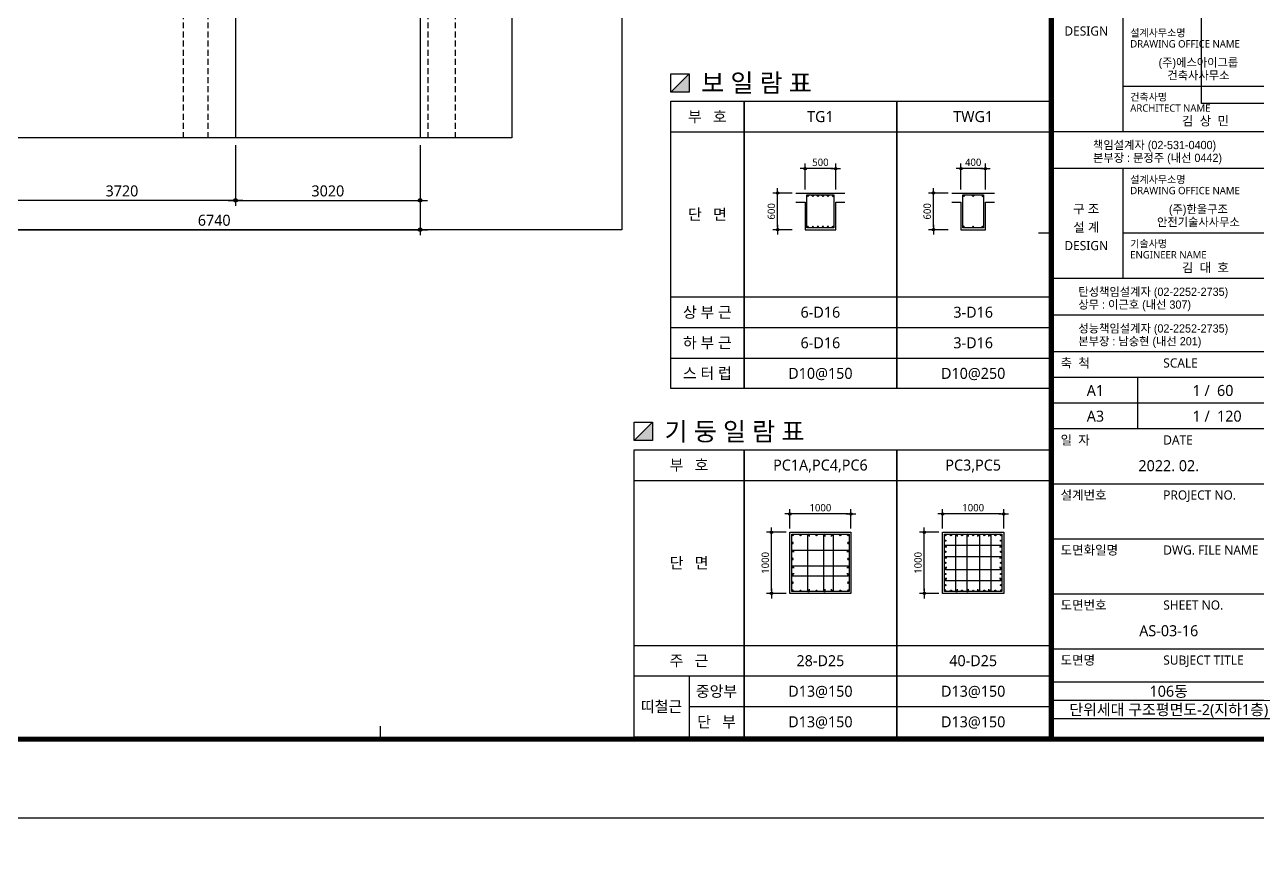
# Model space of a CAD drawing. Header units: millimetres. Extents: x 350420 to 672135, y -312840 to -44390.
# Drawn here: x 587318 to 607490, y -80660 to -67056 of the extents above; entities that cross this region are included whole.
import ezdxf
from ezdxf.enums import TextEntityAlignment as Align
from ezdxf.xclip import XClip

# ---------------------------------------------------------------- set-up
doc = ezdxf.new("R2010")
doc.units = ezdxf.units.MM
doc.header["$LTSCALE"] = 65
doc.header["$XCLIPFRAME"] = 0
for name, pattern in [('CEN', [62, 60, -1, 0, -1]), ('FORM_고양장항A-1BL-S-성능$0$HID', [2.3, 1.5, -0.8]), ('XS-지하주차장$0$HID', [2.3, 1.5, -0.8])]:
    doc.linetypes.add(name, pattern=pattern)
doc.layers.get('Defpoints').update_dxf_attribs({"color": 145})
for name, color, linetype in [('BAR', 2, 'Continuous'), ('BARR', 1, 'Continuous'), ('BOX', 7, 'Continuous'), ('CEN', 1, 'CEN'), ('DIM', 7, 'Continuous'), ('EL7', 7, 'Continuous'), ('ELE', 7, 'Continuous'), ('FORM_고양장항A-1BL-S-성능$0$FORM', 7, 'Continuous'), ('FORM_고양장항A-1BL-S-성능$0$FTEXT', 3, 'Continuous'), ('FORM_고양장항A-1BL-S-성능$0$시흥장현 A-9BL(건축폼)$0$FORM TEXT', 7, 'Continuous'), ('HOOP', 2, 'Continuous'), ('LEADER', 7, 'Continuous'), ('XS-지하주차장$0$B', 9, 'XS-지하주차장$0$HID'), ('XS-지하주차장$0$G', 4, 'XS-지하주차장$0$HID')]:
    doc.layers.add(name, color=color, linetype=linetype)
for name, color, linetype, plot in [('DEFPOINT', 144, 'Continuous', False), ('FORM_고양장항A-1BL-S-성능$0$DEFPOINT', 144, 'Continuous', False), ('XS-지하주차장$0$1215', 181, 'XS-지하주차장$0$HID', False)]:
    doc.layers.add(name, color=color, linetype=linetype, plot=plot)
doc.layers.add('TEXT', color=3, linetype='Continuous', lineweight=9)
doc.styles.add('FORM_고양장항A-1BL-S-성능$0$맑은고딕', font='malgun.ttf')
doc.styles.add('FORM_고양장항A-1BL-S-성능$0$시흥장현 A-9BL(건축폼)$0$FORM-의정부고산(건축)$0$돋움', font='Dotum.ttf')
doc.styles.add('맑은고딕', font='malgun.ttf')
doc.dimstyles.new('DIM_40', dxfattribs={"dimscale": 40, "dimtxt": 3, "dimasz": 1, "dimexe": 2, "dimexo": 1.5, "dimgap": 1, "dimtad": 1, "dimdec": 0, "dimzin": 0, "dimdsep": 46, "dimtxsty": '맑은고딕', "dimblk1": 'DIMDOT', "dimblk2": 'DIMDOT', "dimsah": 1, "dimcen": 0.09, "dimdle": 2, "dimclrd": 7, "dimclre": 7, "dimclrt": 6, "dimadec": 0, "dimazin": 0, "dimtfac": 1, "dimtdec": 0, "dimtix": 1, "dimtmove": 2, "dimatfit": 3, "dimldrblk": 'DIMDOT', "dimfxl": 0, "dimtolj": 1, "dimtzin": 0, "dimarcsym": 0})
doc.dimstyles.new('DIM_60', dxfattribs={"dimscale": 60, "dimtxt": 3, "dimasz": 1, "dimexe": 1.5, "dimexo": 2, "dimgap": 1, "dimtad": 1, "dimdec": 0, "dimzin": 0, "dimdsep": 46, "dimtxsty": '맑은고딕', "dimblk1": 'DIMDOT', "dimblk2": 'DIMDOT', "dimsah": 1, "dimcen": 0.09, "dimdle": 2, "dimclrd": 7, "dimclre": 7, "dimclrt": 3, "dimadec": 0, "dimazin": 0, "dimtfac": 1, "dimtdec": 0, "dimtix": 1, "dimtmove": 2, "dimatfit": 3, "dimldrblk": 'DIMDOT', "dimfxl": 0, "dimtolj": 1, "dimtzin": 0, "dimarcsym": 0})
picture_1 = doc.add_image_def('image1.jpg', size_in_pixel=(2126, 2126))

# ---------------------------------------------------------------- blocks, each defined once
blk = doc.blocks.new('XS-지하주차장')
at = {"layer": 'XS-지하주차장$0$1215'}
blk.add_line((672735, 143847), (724964, -23852), dxfattribs=at)
at = {"layer": 'XS-지하주차장$0$B'}
for p, q in [((668060, 126825), (668060, 133975)), ((668460, 126825), (668460, 133975))]:
    blk.add_line(p, q, dxfattribs=at)
at = {"layer": 'XS-지하주차장$0$G'}
for p, q in [((672510, 127100), (672510, 133975)), ((672060, 127100), (672060, 132890))]:
    blk.add_line(p, q, dxfattribs=at)
blk = doc.blocks.new('DIMDOT')
at = {"layer": 'DIM', "linetype": 'Continuous'}
blk.add_line((-2, 0), (2, 0), dxfattribs=at)
for radius in [0.5, 0.25]:
    blk.add_circle((0, 0), radius, dxfattribs=at)
blk = doc.blocks.new('*D576')
at = {"layer": 'Defpoints', "color": 0, "linetype": 'Continuous', "transparency": 16777216}
for p in [(587050, -68910), (593790, -68910), (593790, -70410)]:
    blk.add_point(p, dxfattribs=at)
at = {"layer": 'DIM', "color": 7, "linetype": 'Continuous', "lineweight": -2, "transparency": 16777216}
for p, q in [((587050, -69030), (587050, -70500)), ((593790, -69030), (593790, -70500)), ((587110, -70410), (593730, -70410))]:
    blk.add_line(p, q, dxfattribs=at)
at = {"layer": 'DIM', "color": 7, "linetype": 'Continuous', "lineweight": -2, "transparency": 16777216, "xscale": 60, "yscale": 60, "zscale": 60, "rotation": 180}
blk.add_blockref('DIMDOT', (587050, -70410), dxfattribs=at)
at = {"layer": 'DIM', "color": 7, "linetype": 'Continuous', "lineweight": -2, "transparency": 16777216, "xscale": 60, "yscale": 60, "zscale": 60}
blk.add_blockref('DIMDOT', (593790, -70410), dxfattribs=at)
at = {"layer": 'DIM', "color": 3, "linetype": 'Continuous', "transparency": 16777216, "insert": (590420, -70257), "char_height": 180, "attachment_point": 5, "style": '맑은고딕'}
blk.add_mtext('\\A1;6740', dxfattribs=at)
blk = doc.blocks.new('*D577')
at = {"layer": 'Defpoints', "color": 0, "linetype": 'Continuous', "transparency": 16777216}
for p in [(590770, -68910), (593790, -68910), (593790, -69930)]:
    blk.add_point(p, dxfattribs=at)
at = {"layer": 'DIM', "color": 7, "linetype": 'Continuous', "lineweight": -2, "transparency": 16777216}
for p, q in [((590770, -69030), (590770, -70020)), ((593790, -69030), (593790, -70020)), ((590830, -69930), (593730, -69930))]:
    blk.add_line(p, q, dxfattribs=at)
at = {"layer": 'DIM', "color": 7, "linetype": 'Continuous', "lineweight": -2, "transparency": 16777216, "xscale": 60, "yscale": 60, "zscale": 60, "rotation": 180}
blk.add_blockref('DIMDOT', (590770, -69930), dxfattribs=at)
at = {"layer": 'DIM', "color": 7, "linetype": 'Continuous', "lineweight": -2, "transparency": 16777216, "xscale": 60, "yscale": 60, "zscale": 60}
blk.add_blockref('DIMDOT', (593790, -69930), dxfattribs=at)
at = {"layer": 'DIM', "color": 3, "linetype": 'Continuous', "transparency": 16777216, "insert": (592280, -69777), "char_height": 180, "attachment_point": 5, "style": '맑은고딕'}
blk.add_mtext('\\A1;3020', dxfattribs=at)
blk = doc.blocks.new('*D578')
at = {"layer": 'Defpoints', "color": 0, "linetype": 'Continuous', "transparency": 16777216}
for p in [(587050, -68910), (590770, -68910), (587050, -69930)]:
    blk.add_point(p, dxfattribs=at)
at = {"layer": 'DIM', "color": 7, "linetype": 'Continuous', "lineweight": -2, "transparency": 16777216}
for p, q in [((587050, -69030), (587050, -70020)), ((590770, -69030), (590770, -70020)), ((590710, -69930), (587110, -69930))]:
    blk.add_line(p, q, dxfattribs=at)
at = {"layer": 'DIM', "color": 7, "linetype": 'Continuous', "lineweight": -2, "transparency": 16777216, "xscale": 60, "yscale": 60, "zscale": 60, "rotation": 180}
blk.add_blockref('DIMDOT', (587050, -69930), dxfattribs=at)
at = {"layer": 'DIM', "color": 7, "linetype": 'Continuous', "lineweight": -2, "transparency": 16777216, "xscale": 60, "yscale": 60, "zscale": 60}
blk.add_blockref('DIMDOT', (590770, -69930), dxfattribs=at)
at = {"layer": 'DIM', "color": 3, "linetype": 'Continuous', "transparency": 16777216, "insert": (588910, -69777), "char_height": 180, "attachment_point": 5, "style": '맑은고딕'}
blk.add_mtext('\\A1;3720', dxfattribs=at)
blk = doc.blocks.new('*D973')
at = {"layer": 'Defpoints', "color": 0, "transparency": 16777216}
for p in [(602040, -75360), (602340, -75360), (602340, -76360)]:
    blk.add_point(p, dxfattribs=at)
at = {"layer": 'DIM', "color": 7, "lineweight": -2, "transparency": 16777216}
for p, q in [((602280, -75360), (601960, -75360)), ((602040, -76320), (602040, -75400)), ((602280, -76360), (601960, -76360))]:
    blk.add_line(p, q, dxfattribs=at)
at = {"layer": 'DIM', "color": 7, "lineweight": -2, "transparency": 16777216, "xscale": 40, "yscale": 40, "zscale": 40}
for p, rotation in [((602040, -75360), 90), ((602040, -76360), 270)]:
    blk.add_blockref('DIMDOT', p, dxfattribs=dict(at, rotation=rotation))
at = {"layer": 'DIM', "color": 6, "transparency": 16777216, "insert": (601938, -75860), "char_height": 120, "attachment_point": 5, "rotation": 90, "style": '맑은고딕'}
blk.add_mtext('\\A1;1000', dxfattribs=at)
blk = doc.blocks.new('*D974')
at = {"layer": 'Defpoints', "color": 0, "transparency": 16777216}
for p in [(602340, -75060), (602340, -75360), (603340, -75360)]:
    blk.add_point(p, dxfattribs=at)
at = {"layer": 'DIM', "color": 7, "lineweight": -2, "transparency": 16777216}
for p, q in [((602340, -75300), (602340, -74980)), ((603340, -75300), (603340, -74980)), ((603300, -75060), (602380, -75060))]:
    blk.add_line(p, q, dxfattribs=at)
at = {"layer": 'DIM', "color": 7, "lineweight": -2, "transparency": 16777216, "xscale": 40, "yscale": 40, "zscale": 40, "rotation": 180}
blk.add_blockref('DIMDOT', (602340, -75060), dxfattribs=at)
at = {"layer": 'DIM', "color": 7, "lineweight": -2, "transparency": 16777216, "xscale": 40, "yscale": 40, "zscale": 40}
blk.add_blockref('DIMDOT', (603340, -75060), dxfattribs=at)
at = {"layer": 'DIM', "color": 6, "transparency": 16777216, "insert": (602840, -74958), "char_height": 120, "attachment_point": 5, "style": '맑은고딕'}
blk.add_mtext('\\A1;1000', dxfattribs=at)
blk = doc.blocks.new('BAR')
at = {"layer": 'BARR'}
h = blk.add_hatch(color=256, dxfattribs=at)
edge = h.paths.add_edge_path()
edge.add_arc((0, 0), 15, 0, 360)
blk.add_circle((0, 0), 15, dxfattribs=at)
blk = doc.blocks.new('*D975')
at = {"layer": 'Defpoints', "color": 0, "transparency": 16777216}
for p in [(599540, -75360), (599840, -75360), (599840, -76360)]:
    blk.add_point(p, dxfattribs=at)
at = {"layer": 'DIM', "color": 7, "lineweight": -2, "transparency": 16777216}
for p, q in [((599780, -75360), (599460, -75360)), ((599540, -76320), (599540, -75400)), ((599780, -76360), (599460, -76360))]:
    blk.add_line(p, q, dxfattribs=at)
at = {"layer": 'DIM', "color": 7, "lineweight": -2, "transparency": 16777216, "xscale": 40, "yscale": 40, "zscale": 40}
for p, rotation in [((599540, -75360), 90), ((599540, -76360), 270)]:
    blk.add_blockref('DIMDOT', p, dxfattribs=dict(at, rotation=rotation))
at = {"layer": 'DIM', "color": 6, "transparency": 16777216, "insert": (599438, -75860), "char_height": 120, "attachment_point": 5, "rotation": 90, "style": '맑은고딕'}
blk.add_mtext('\\A1;1000', dxfattribs=at)
blk = doc.blocks.new('*D976')
at = {"layer": 'Defpoints', "color": 0, "transparency": 16777216}
for p in [(599840, -75060), (599840, -75360), (600840, -75360)]:
    blk.add_point(p, dxfattribs=at)
at = {"layer": 'DIM', "color": 7, "lineweight": -2, "transparency": 16777216}
for p, q in [((599840, -75300), (599840, -74980)), ((600840, -75300), (600840, -74980)), ((600800, -75060), (599880, -75060))]:
    blk.add_line(p, q, dxfattribs=at)
at = {"layer": 'DIM', "color": 7, "lineweight": -2, "transparency": 16777216, "xscale": 40, "yscale": 40, "zscale": 40, "rotation": 180}
blk.add_blockref('DIMDOT', (599840, -75060), dxfattribs=at)
at = {"layer": 'DIM', "color": 7, "lineweight": -2, "transparency": 16777216, "xscale": 40, "yscale": 40, "zscale": 40}
blk.add_blockref('DIMDOT', (600840, -75060), dxfattribs=at)
at = {"layer": 'DIM', "color": 6, "transparency": 16777216, "insert": (600340, -74958), "char_height": 120, "attachment_point": 5, "style": '맑은고딕'}
blk.add_mtext('\\A1;1000', dxfattribs=at)
blk = doc.blocks.new('*D985')
at = {"layer": 'Defpoints', "color": 0, "transparency": 16777216}
for p in [(602640, -69410), (602640, -69810), (603040, -69810)]:
    blk.add_point(p, dxfattribs=at)
at = {"layer": 'DIM', "color": 7, "lineweight": -2, "transparency": 16777216}
for p, q in [((602640, -69750), (602640, -69330)), ((603040, -69750), (603040, -69330)), ((603000, -69410), (602680, -69410))]:
    blk.add_line(p, q, dxfattribs=at)
at = {"layer": 'DIM', "color": 7, "lineweight": -2, "transparency": 16777216, "xscale": 40, "yscale": 40, "zscale": 40, "rotation": 180}
blk.add_blockref('DIMDOT', (602640, -69410), dxfattribs=at)
at = {"layer": 'DIM', "color": 7, "lineweight": -2, "transparency": 16777216, "xscale": 40, "yscale": 40, "zscale": 40}
blk.add_blockref('DIMDOT', (603040, -69410), dxfattribs=at)
at = {"layer": 'DIM', "color": 6, "transparency": 16777216, "insert": (602840, -69308), "char_height": 120, "attachment_point": 5, "style": '맑은고딕'}
blk.add_mtext('\\A1;400', dxfattribs=at)
blk = doc.blocks.new('*D986')
at = {"layer": 'Defpoints', "color": 0, "transparency": 16777216}
for p in [(602190, -69810), (602490, -69810), (602490, -70410)]:
    blk.add_point(p, dxfattribs=at)
at = {"layer": 'DIM', "color": 7, "lineweight": -2, "transparency": 16777216}
for p, q in [((602430, -69810), (602110, -69810)), ((602190, -70370), (602190, -69850)), ((602430, -70410), (602110, -70410))]:
    blk.add_line(p, q, dxfattribs=at)
at = {"layer": 'DIM', "color": 7, "lineweight": -2, "transparency": 16777216, "xscale": 40, "yscale": 40, "zscale": 40}
for p, rotation in [((602190, -69810), 90), ((602190, -70410), 270)]:
    blk.add_blockref('DIMDOT', p, dxfattribs=dict(at, rotation=rotation))
at = {"layer": 'DIM', "color": 6, "transparency": 16777216, "insert": (602088, -70110), "char_height": 120, "attachment_point": 5, "rotation": 90, "style": '맑은고딕'}
blk.add_mtext('\\A1;600', dxfattribs=at)
blk = doc.blocks.new('*D987')
at = {"layer": 'Defpoints', "color": 0, "transparency": 16777216}
for p in [(600090, -69410), (600090, -69810), (600590, -69810)]:
    blk.add_point(p, dxfattribs=at)
at = {"layer": 'DIM', "color": 7, "lineweight": -2, "transparency": 16777216}
for p, q in [((600090, -69750), (600090, -69330)), ((600590, -69750), (600590, -69330)), ((600550, -69410), (600130, -69410))]:
    blk.add_line(p, q, dxfattribs=at)
at = {"layer": 'DIM', "color": 7, "lineweight": -2, "transparency": 16777216, "xscale": 40, "yscale": 40, "zscale": 40, "rotation": 180}
blk.add_blockref('DIMDOT', (600090, -69410), dxfattribs=at)
at = {"layer": 'DIM', "color": 7, "lineweight": -2, "transparency": 16777216, "xscale": 40, "yscale": 40, "zscale": 40}
blk.add_blockref('DIMDOT', (600590, -69410), dxfattribs=at)
at = {"layer": 'DIM', "color": 6, "transparency": 16777216, "insert": (600340, -69308), "char_height": 120, "attachment_point": 5, "style": '맑은고딕'}
blk.add_mtext('\\A1;500', dxfattribs=at)
blk = doc.blocks.new('*D988')
at = {"layer": 'Defpoints', "color": 0, "transparency": 16777216}
for p in [(599640, -69810), (599940, -69810), (599940, -70410)]:
    blk.add_point(p, dxfattribs=at)
at = {"layer": 'DIM', "color": 7, "lineweight": -2, "transparency": 16777216}
for p, q in [((599880, -69810), (599560, -69810)), ((599640, -70370), (599640, -69850)), ((599880, -70410), (599560, -70410))]:
    blk.add_line(p, q, dxfattribs=at)
at = {"layer": 'DIM', "color": 7, "lineweight": -2, "transparency": 16777216, "xscale": 40, "yscale": 40, "zscale": 40}
for p, rotation in [((599640, -69810), 90), ((599640, -70410), 270)]:
    blk.add_blockref('DIMDOT', p, dxfattribs=dict(at, rotation=rotation))
at = {"layer": 'DIM', "color": 6, "transparency": 16777216, "insert": (599538, -70110), "char_height": 120, "attachment_point": 5, "rotation": 90, "style": '맑은고딕'}
blk.add_mtext('\\A1;600', dxfattribs=at)
blk = doc.blocks.new('FORM_고양장항A-1BL-S-성능')
at = {"layer": 'FORM_고양장항A-1BL-S-성능$0$DEFPOINT', "color": 1}
for p, q in [((753, 159.5), (756, 159.5)), ((573.5, 22), (573.5, 25))]:
    blk.add_line(p, q, dxfattribs=at)
at = {"layer": 'FORM_고양장항A-1BL-S-성능$0$DEFPOINT', "linetype": 'FORM_고양장항A-1BL-S-성능$0$HID'}
for p, q in [((820, 37), (757, 37)), ((820, 32), (757, 32)), ((820, 27), (757, 27))]:
    blk.add_line(p, q, dxfattribs=at)
at = {"layer": 'FORM_고양장항A-1BL-S-성능$0$DEFPOINT'}
blk.add_lwpolyline([(0, 594), (0, 0), (841, 0), (841, 594), (0, 594)], dxfattribs=at)
at = {"layer": 'FORM_고양장항A-1BL-S-성능$0$FORM'}
for p, q in [((776, 247), (776, 187)), ((776, 199.5), (820, 199.5)), ((820, 187), (757, 187)), ((820, 177), (757, 177)), ((776, 177), (776, 147)), ((776, 159.5), (820, 159.5)), ((820, 147), (757, 147)), ((820, 137), (757, 137)), ((820, 127), (757, 127)), ((820, 127), (757, 127)), ((820, 120), (757, 120)), ((780, 120), (780, 106)), ((820, 113), (757, 113)), ((820, 106), (757, 106)), ((820, 91), (757, 91)), ((820, 76), (757, 76)), ((820, 61), (757, 61)), ((820, 46), (757, 46))]:
    blk.add_line(p, q, dxfattribs=at)
for points in [[(25, 573), (25, 21), (757, 21), (757, 573)], [(26, 572), (26, 22), (756, 22), (756, 572)], [(757, 572), (757, 22), (820, 22), (820, 572)]]:
    blk.add_lwpolyline(points, close=True, dxfattribs=at)
at = {"layer": 'FORM_고양장항A-1BL-S-성능$0$FORM', "const_width": 1}
blk.add_lwpolyline([(25.5, 572.5), (25.5, 21.5), (756.5, 21.5), (756.5, 572.5)], close=True, dxfattribs=at)
blk.add_lwpolyline([(757, 21.5), (820.5, 21.5), (820.5, 572.5), (757, 572.5)], dxfattribs=at)
at = {"layer": 'FORM_고양장항A-1BL-S-성능$0$FORM'}
blk.add_lwpolyline([(757, 21), (821, 21), (821, 573), (757, 573)], dxfattribs=at)
at = {"layer": 'FORM_고양장항A-1BL-S-성능$0$FTEXT', "style": 'FORM_고양장항A-1BL-S-성능$0$맑은고딕'}
for s, height, p in [('DESIGN', 2.5, (766, 214.5)), ('김  상  민', 2.5, (798.5, 190)), ('구 조', 2.5, (766, 166)), ('설 계', 2.5, (766, 161)), ('DESIGN', 2.5, (766, 156)), ('김  대  호', 2.5, (798.5, 150)), ('A1', 3, (768.5, 116.5)), ('A3', 3, (768.5, 109.5)), ('2022. 02.', 3, (788.5, 96))]:
    blk.add_text(s, height=height, dxfattribs=at).set_placement(p, align=Align.MIDDLE_CENTER)
for s, height, p in [('설계사무소명', 2, (778, 214)), ('DRAWING OFFICE NAME', 2, (778, 211)), ('건축사명', 2, (778, 196.5)), ('ARCHITECT NAME', 2, (778, 193.5)), ('설계사무소명', 2, (778, 174)), ('DRAWING OFFICE NAME', 2, (778, 171)), ('기술사명', 2, (778, 156.5)), ('ENGINEER NAME', 2, (778, 153.5)), ('축  척', 2.5, (759, 124)), ('SCALE', 2.5, (787, 124)), ('1 /', 3, (795, 116.5)), ('1 /', 3, (795, 109.5)), ('일  자', 2.5, (759, 103)), ('DATE', 2.5, (787, 103)), ('설계번호', 2.5, (759, 88)), ('PROJECT NO.', 2.5, (787, 88)), ('도면화일명', 2.5, (759, 73)), ('DWG. FILE NAME', 2.5, (787, 73)), ('도면번호', 2.5, (759, 58)), ('SHEET NO.', 2.5, (787, 58)), ('도면명', 2.5, (759, 43)), ('SUBJECT TITLE', 2.5, (787, 43))]:
    blk.add_text(s, height=height, dxfattribs=at).set_placement(p, align=Align.MIDDLE_LEFT)
at = {"layer": 'FORM_고양장항A-1BL-S-성능$0$시흥장현 A-9BL(건축폼)$0$FORM TEXT', "color": 3, "style": 'FORM_고양장항A-1BL-S-성능$0$시흥장현 A-9BL(건축폼)$0$FORM-의정부고산(건축)$0$돋움'}
for s, p in [('(주)에스아이그룹', (796.59, 205.91)), ('건축사사무소', (796.59, 202.41)), ('(주)한울구조', (796.59, 165.91)), ('안전기술사사무소', (796.59, 162.41))]:
    blk.add_text(s, height=2.25, dxfattribs=at).set_placement(p, align=Align.MIDDLE_CENTER)
for s, p in [('책임설계자 (02-531-0400)', (767.85, 182.29)), ('본부장 : 문정주 (내선 0442)', (767.85, 178.79)), ('탄성책임설계자 (02-2252-2735)', (763.85, 142.29)), ('상무 : 이근호 (내선 307)', (763.85, 138.79)), ('성능책임설계자 (02-2252-2735)', (763.85, 132.29)), ('본부장 : 남숭현 (내선 201)', (763.85, 128.79))]:
    blk.add_text(s, height=2.25, dxfattribs=at).set_placement(p)
at = {"color": 7, "true_color": 0xffffff}
image = blk.add_image(picture_1, insert=(797.45, 194.73), size_in_units=(36, 36), dxfattribs=at)
image.dxf.flags = 7

msp = doc.modelspace()

# ---------------------------------------------------------------- hatches: boundary and pattern name
at = {"layer": 'LEADER'}
for points in [[(598190, -67860), (597890, -68160), (598190, -68160)], [(597590, -73560), (597290, -73860), (597590, -73860)]]:
    msp.add_hatch(color=256, dxfattribs=at).paths.add_polyline_path(points)

# ---------------------------------------------------------------- linework, layer by layer
at = {"layer": 'BAR'}
for points in [[(600120, -70380), (600120, -69840), (600560, -69840), (600560, -70380)], [(602670, -70380), (602670, -69840), (603010, -69840), (603010, -70380)], [(600810, -76330), (599870, -76330), (599870, -75390), (600810, -75390)], [(603310, -76330), (602370, -76330), (602370, -75390), (603310, -75390)]]:
    msp.add_lwpolyline(points, close=True, dxfattribs=at)
at = {"layer": 'BOX'}
for p, q in [((597890, -68810), (599090, -68810)), ((599090, -68810), (601590, -68810)), ((601590, -68810), (604090, -68810)), ((597890, -71510), (599090, -71510)), ((599090, -71510), (601590, -71510)), ((601590, -71510), (604090, -71510)), ((597890, -72010), (599090, -72010)), ((599090, -72010), (601590, -72010)), ((601590, -72010), (604090, -72010)), ((597890, -72510), (599090, -72510)), ((599090, -72510), (601590, -72510)), ((601590, -72510), (604090, -72510))]:
    msp.add_line(p, q, dxfattribs=at)
for points in [[(599090, -68310), (599090, -73010), (597890, -73010), (597890, -68310), (599090, -68310)], [(601590, -68310), (601590, -73010), (599090, -73010), (599090, -68310), (601590, -68310)], [(604090, -68310), (604090, -73010), (601590, -73010), (601590, -68310), (604090, -68310)]]:
    msp.add_lwpolyline(points, dxfattribs=at)
at = {"layer": 'CEN'}
for p, q in [((590770, -66910), (590770, -68910)), ((593790, -66910), (593790, -68910))]:
    msp.add_line(p, q, dxfattribs=at)
at = {"layer": 'DEFPOINT'}
for points in [[(563530, -52845), (597090, -52845), (597090, -70410), (563530, -70410)], [(565330, -54345), (595290, -54345), (595290, -68910), (565330, -68910)]]:
    msp.add_lwpolyline(points, close=True, dxfattribs=at)
at = {"layer": 'EL7'}
for p, q in [((599940, -69810), (600740, -69810)), ((602490, -69810), (603190, -69810))]:
    msp.add_line(p, q, dxfattribs=at)
for points in [[(599940, -69960), (600090, -69960), (600090, -70410), (600590, -70410), (600590, -69960), (600740, -69960)], [(602490, -69960), (602640, -69960), (602640, -70410), (603040, -70410), (603040, -69960), (603190, -69960)]]:
    msp.add_lwpolyline(points, dxfattribs=at)
at = {"layer": 'ELE'}
for points in [[(599840, -76360), (599840, -75360), (600840, -75360), (600840, -76360)], [(602340, -76360), (602340, -75360), (603340, -75360), (603340, -76360)]]:
    msp.add_lwpolyline(points, close=True, dxfattribs=at)
at = {"layer": 'HOOP'}
for points in [[(600160, -75430), (600160, -75405, 1), (600130, -75405), (600130, -76315, 1), (600160, -76315), (600160, -76290)], [(600420, -75430), (600420, -75405, 1), (600390, -75405), (600390, -76315, 1), (600420, -76315), (600420, -76290)], [(600520, -75430), (600520, -75405, -1), (600550, -75405), (600550, -76315, -1), (600520, -76315), (600520, -76290)], [(602582, -75430), (602582, -75405, 1), (602552, -75405), (602552, -76315, 1), (602582, -76315), (602582, -76290)], [(602764, -75430), (602764, -75405, 1), (602734, -75405), (602734, -76315, 1), (602764, -76315), (602764, -76290)], [(602916, -75430), (602916, -75405, -1), (602946, -75405), (602946, -76315, -1), (602916, -76315), (602916, -76290)], [(603098, -75430), (603098, -75405, -1), (603128, -75405), (603128, -76315, -1), (603098, -76315), (603098, -76290)], [(602410, -75602), (602385, -75602, -1), (602385, -75572), (603295, -75572, -1), (603295, -75602), (603270, -75602)], [(599910, -75680), (599885, -75680, -1), (599885, -75650), (600795, -75650, -1), (600795, -75680), (600770, -75680)], [(602410, -75784), (602385, -75784, -1), (602385, -75754), (603295, -75754, -1), (603295, -75784), (603270, -75784)], [(599910, -75940), (599885, -75940, -1), (599885, -75910), (600795, -75910, -1), (600795, -75940), (600770, -75940)], [(599910, -76040), (599885, -76040, 1), (599885, -76070), (600795, -76070, 1), (600795, -76040), (600770, -76040)], [(602410, -75936), (602385, -75936, 1), (602385, -75966), (603295, -75966, 1), (603295, -75936), (603270, -75936)], [(602410, -76118), (602385, -76118, 1), (602385, -76148), (603295, -76148, 1), (603295, -76118), (603270, -76118)]]:
    msp.add_lwpolyline(points, format="xyb", dxfattribs=at)
at = {"layer": 'LEADER'}
for p, q in [((598190, -67860), (597890, -68160)), ((597590, -73560), (597290, -73860)), ((597290, -74510), (599090, -74510)), ((599090, -74510), (601590, -74510)), ((601590, -74510), (604090, -74510)), ((597290, -77210), (599090, -77210)), ((599090, -77210), (601590, -77210)), ((601590, -77210), (604090, -77210)), ((597290, -77710), (599090, -77710)), ((598190, -77710), (598190, -78710)), ((599090, -77710), (601590, -77710)), ((601590, -77710), (604090, -77710)), ((598190, -78210), (599090, -78210)), ((599090, -78210), (601590, -78210)), ((601590, -78210), (604090, -78210))]:
    msp.add_line(p, q, dxfattribs=at)
for points in [[(597890, -67860), (598190, -67860), (598190, -68160), (597890, -68160)], [(597290, -73560), (597590, -73560), (597590, -73860), (597290, -73860)]]:
    msp.add_lwpolyline(points, close=True, dxfattribs=at)
for points in [[(599090, -74010), (599090, -78710), (597290, -78710), (597290, -74010), (599090, -74010)], [(601590, -74010), (601590, -78710), (599090, -78710), (599090, -74010), (601590, -74010)], [(604090, -74010), (604090, -78710), (601590, -78710), (601590, -74010), (604090, -74010)]]:
    msp.add_lwpolyline(points, dxfattribs=at)

# ---------------------------------------------------------------- block references
at = {"xscale": 60, "yscale": 60, "zscale": 60}
msp.add_blockref('FORM_고양장항A-1BL-S-성능', (558730, -80030), dxfattribs=at)
ref = msp.add_blockref('XS-지하주차장', (-78140, -199800))
XClip(ref).set_block_clipping_path([(643469.9999999981, 130890.0000000019), (673429.9999999894, 145455.0000000002)])
at = {"layer": 'BAR', "yscale": 0.6666666666666666, "zscale": 0.6666666666666666}
for p, xscale, rotation in [((600135, -69855), 0.6666666666666666, 180.0000000000014), ((600217, -69855), 0.6666666666666666, 180.0000000000014), ((600299, -69855), 0.6666666666666666, 180.0000000000014), ((600381, -69855), 0.6666666666666666, 180.0000000000014), ((600463, -69855), 0.6666666666666666, 180.0000000000014), ((600545, -69855), -0.6666666666666666, 180), ((602685, -69855), 0.6666666666666666, 180.0000000000014), ((602840, -69855), 0.6666666666666666, 180.0000000000014), ((602995, -69855), -0.6666666666666666, 180), ((600135, -70365), -0.6666666666666666, 359.9999999999997), ((600217, -70365), -0.6666666666666666, 359.9999999999997), ((600299, -70365), -0.6666666666666666, 359.9999999999997), ((600381, -70365), -0.6666666666666666, 359.9999999999997), ((600463, -70365), -0.6666666666666666, 359.9999999999997), ((602685, -70365), -0.6666666666666666, 359.9999999999997), ((602840, -70365), -0.6666666666666666, 359.9999999999997), ((599885, -75405), 0.6666666666666666, 180), ((600015, -75405), 0.6666666666666666, 180), ((600145, -75405), 0.6666666666666666, 180), ((600275, -75405), 0.6666666666666666, 180), ((600405, -75405), 0.6666666666666666, 180), ((600535, -75405), 0.6666666666666666, 180), ((600665, -75405), 0.6666666666666666, 180), ((600795, -75405), 0.6666666666666666, 180), ((602385, -75405), 0.6666666666666666, 180), ((602476, -75405), 0.6666666666666666, 180), ((602567, -75405), 0.6666666666666666, 180), ((602658, -75405), 0.6666666666666666, 180), ((602749, -75405), 0.6666666666666666, 180), ((602840, -75405), 0.6666666666666666, 180), ((602931, -75405), 0.6666666666666666, 180), ((603022, -75405), 0.6666666666666666, 180), ((603113, -75405), 0.6666666666666666, 180), ((603204, -75405), 0.6666666666666666, 180), ((603295, -75405), 0.6666666666666666, 180), ((602385, -75496), 0.6666666666666666, 180), ((602385, -75587), 0.6666666666666666, 180), ((603295, -75496), 0.6666666666666666, 180), ((603295, -75587), 0.6666666666666666, 180), ((602385, -75678), 0.6666666666666666, 180), ((602385, -75769), 0.6666666666666666, 180), ((603295, -75678), 0.6666666666666666, 180), ((603295, -75769), 0.6666666666666666, 180), ((602385, -75860), 0.6666666666666666, 180), ((602385, -75951), 0.6666666666666666, 180), ((602385, -76042), 0.6666666666666666, 180), ((603295, -75860), 0.6666666666666666, 180), ((603295, -75951), 0.6666666666666666, 180), ((603295, -76042), 0.6666666666666666, 180), ((602385, -76133), 0.6666666666666666, 180), ((602385, -76224), 0.6666666666666666, 180), ((603295, -76133), 0.6666666666666666, 180), ((603295, -76224), 0.6666666666666666, 180), ((600015, -76315), 0.6666666666666666, 180), ((600145, -76315), 0.6666666666666666, 180), ((600275, -76315), 0.6666666666666666, 180), ((600405, -76315), 0.6666666666666666, 180), ((600535, -76315), 0.6666666666666666, 180), ((600665, -76315), 0.6666666666666666, 180), ((602476, -76315), 0.6666666666666666, 180), ((602567, -76315), 0.6666666666666666, 180), ((602658, -76315), 0.6666666666666666, 180), ((602749, -76315), 0.6666666666666666, 180), ((602840, -76315), 0.6666666666666666, 180), ((602931, -76315), 0.6666666666666666, 180), ((603022, -76315), 0.6666666666666666, 180), ((603113, -76315), 0.6666666666666666, 180), ((603204, -76315), 0.6666666666666666, 180)]:
    msp.add_blockref('BAR', p, dxfattribs=dict(at, xscale=xscale, rotation=rotation))
for p, xscale in [((600545, -70365), 0.6666666666666666), ((602995, -70365), 0.6666666666666666), ((599885, -75535), -0.6666666666666666), ((600795, -75535), -0.6666666666666666), ((599885, -75665), -0.6666666666666666), ((599885, -75795), -0.6666666666666666), ((600795, -75665), -0.6666666666666666), ((600795, -75795), -0.6666666666666666), ((599885, -75925), -0.6666666666666666), ((599885, -76055), -0.6666666666666666), ((600795, -75925), -0.6666666666666666), ((600795, -76055), -0.6666666666666666), ((599885, -76185), -0.6666666666666666), ((600795, -76185), -0.6666666666666666), ((599885, -76315), -0.6666666666666666), ((600795, -76315), -0.6666666666666666), ((602385, -76315), -0.6666666666666666), ((603295, -76315), -0.6666666666666666)]:
    msp.add_blockref('BAR', p, dxfattribs=dict(at, xscale=xscale))

# ---------------------------------------------------------------- texts
at = {"layer": 'TEXT', "style": '맑은고딕'}
for s, height, p in [('보 일 람 표', 300, (598390, -68010)), ('60', 180, (606830, -73040)), ('120', 180, (606830, -73460)), ('기 둥 일 람 표', 300, (597790, -73710))]:
    msp.add_text(s, height=height, dxfattribs=at).set_placement(p, align=Align.MIDDLE_LEFT)
for s, p in [('부   호', (598490, -68560)), ('TG1', (600340, -68560)), ('TWG1', (602840, -68560)), ('단   면', (598490, -70160)), ('상 부 근', (598490, -71760)), ('6-D16', (600340, -71760)), ('3-D16', (602840, -71760)), ('하 부 근', (598490, -72260)), ('6-D16', (600340, -72260)), ('3-D16', (602840, -72260)), ('스 터 럽', (598490, -72760)), ('D10@150', (600340, -72760)), ('D10@250', (602840, -72760)), ('부   호', (598190, -74260)), ('PC1A,PC4,PC6', (600340, -74260)), ('PC3,PC5', (602840, -74260)), ('단   면', (598190, -75860)), ('AS-03-16', (606040, -76970)), ('주   근', (598190, -77460)), ('28-D25', (600340, -77460)), ('40-D25', (602840, -77460)), ('중앙부', (598640, -77960)), ('106동', (606040, -77960)), ('D13@150', (600340, -77960)), ('D13@150', (602840, -77960)), ('띠철근', (597740, -78210)), ('단위세대 구조평면도-2(지하1층)', (606040, -78260)), ('단   부', (598640, -78460)), ('D13@150', (600340, -78460)), ('D13@150', (602840, -78460))]:
    msp.add_text(s, height=180, dxfattribs=at).set_placement(p, align=Align.MIDDLE_CENTER)

# ---------------------------------------------------------------- dimensions: what is measured, and where the dimension line sits
at = {"layer": 'DIM', "linetype": 'Continuous'}
for base, p1, picture, middle in [((593790, -70410), (587050, -68910), '*D576', (590420, -70257)), ((593790, -69930), (590770, -68910), '*D577', (592280, -69777))]:
    dim = msp.add_linear_dim(base=base, p1=p1, p2=(593790, -68910), dimstyle='DIM_60', dxfattribs=at)
    dim.commit()
    dim.dimension.update_dxf_attribs({"geometry": picture, "text_midpoint": middle})
dim = msp.add_linear_dim(base=(587050, -69930), p1=(590770, -68910), p2=(587050, -68910), angle=180, dimstyle='DIM_60', dxfattribs=at)
dim.commit()
dim.dimension.update_dxf_attribs({"geometry": '*D578', "text_midpoint": (588910, -69777)})
at = {"layer": 'DIM'}
for base, p1, p2, picture, middle in [((600090, -69410), (600590, -69810), (600090, -69810), '*D987', (600340, -69308)), ((602640, -69410), (603040, -69810), (602640, -69810), '*D985', (602840, -69308)), ((599840, -75060), (600840, -75360), (599840, -75360), '*D976', (600340, -74957.6)), ((602340, -75060), (603340, -75360), (602340, -75360), '*D974', (602840, -74957.6))]:
    dim = msp.add_linear_dim(base=base, p1=p1, p2=p2, dimstyle='DIM_40', dxfattribs=at)
    dim.commit()
    dim.dimension.update_dxf_attribs({"geometry": picture, "text_midpoint": middle})
for base, p1, p2, picture, middle in [((599640, -69810), (599940, -70410), (599940, -69810), '*D988', (599538, -70110)), ((602190, -69810), (602490, -70410), (602490, -69810), '*D986', (602088, -70110)), ((599540, -75360), (599840, -76360), (599840, -75360), '*D975', (599437.6, -75860)), ((602040, -75360), (602340, -76360), (602340, -75360), '*D973', (601937.6, -75860))]:
    dim = msp.add_linear_dim(base=base, p1=p1, p2=p2, angle=270, dimstyle='DIM_40', dxfattribs=at)
    dim.commit()
    dim.dimension.update_dxf_attribs({"geometry": picture, "text_midpoint": middle})

doc.saveas('drawing.dxf')
